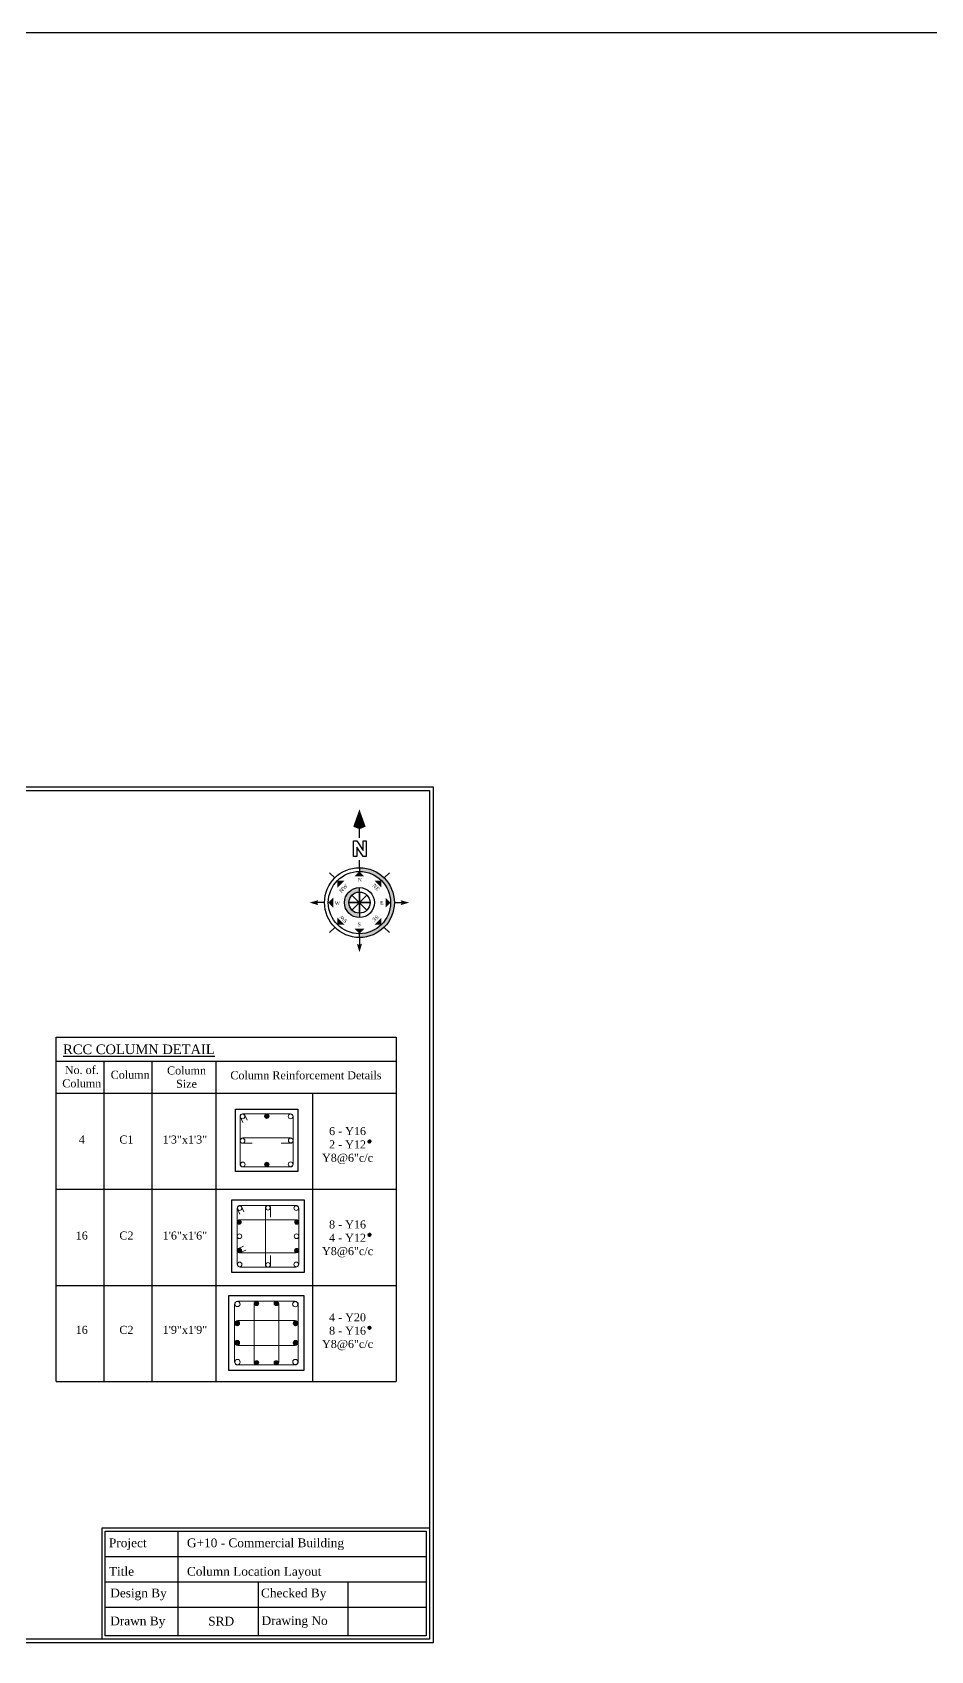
# Model space of a CAD drawing. Header units: feet. Extents: x 36263 to 96584, y 7663 to 35885.
# Drawn here: x 43126 to 44472, y 16771 to 19198 of the extents above; entities that cross this region are included whole.
import ezdxf
from ezdxf.enums import TextEntityAlignment as Align

# ---------------------------------------------------------------- set-up
doc = ezdxf.new("R2010")
doc.units = ezdxf.units.FT
for name, color, linetype in [('3', 3, 'Continuous'), ('reinf', 8, 'Continuous'), ('ST DIM', 11, 'Continuous'), ('ST TABLE', 2, 'Continuous'), ('ST TEX', 3, 'Continuous')]:
    doc.layers.add(name, color=color, linetype=linetype)
doc.layers.add('Column', color=1, linetype='Continuous', lineweight=15)
doc.layers.add('Hatch', color=9, linetype='Continuous', lineweight=9)
doc.styles.add('RomanS', font='times.ttf')
pattern_1 = [(315, (925.8517, 1211.4126), (0.898025612, 0.898025612), [])]
pattern_2 = [(315, (2180.0822, 1778.1768), (0.870186818, 0.870186818), [])]
pattern_3 = [(315, (632.4093, 1066.9835), (0.898025612, 0.898025612), [])]
pattern_4 = [(315, (915.8589, 1066.9835), (0.898025612, 0.898025612), [])]

# ---------------------------------------------------------------- blocks, each defined once
blk = doc.blocks.new('upnorth')
at = {"linetype": 'ByBlock', "lineweight": -2}
h = blk.add_hatch(color=0, dxfattribs=at)
h.paths.add_polyline_path([(-8405.4, -28927), (-8405.4, -28930.4, 1), (-8405.4, -28869.7), (-8405.4, -28873, -1)])
h.paths.add_polyline_path([(-8405.4, -28890.9), (-8405.4, -28887.1, 1), (-8405.4, -28913), (-8405.4, -28909.2, -1)])
at = {"color": 0, "linetype": 'ByBlock', "lineweight": -2}
for p, q in [((-8405.4, -28843.8), (-8405.4, -28836.3)), ((-8426.8, -28878.6), (-8431.4, -28874.1)), ((-8405.4, -28869.7), (-8405.4, -28863.3)), ((-8405.4, -28869.7), (-8405.4, -28873)), ((-8384, -28878.6), (-8379.4, -28874.1)), ((-8405.4, -28890.9), (-8405.4, -28887.1)), ((-8435.7, -28900), (-8442.1, -28900)), ((-8414.6, -28900), (-8396.2, -28900)), ((-8396.2, -28900), (-8414.6, -28900)), ((-8411.9, -28906.5), (-8398.9, -28893.5)), ((-8398.9, -28906.5), (-8411.9, -28893.5)), ((-8398.9, -28893.5), (-8411.9, -28906.5)), ((-8411.9, -28893.5), (-8398.9, -28906.5)), ((-8405.4, -28909.2), (-8405.4, -28890.9)), ((-8405.4, -28890.9), (-8405.4, -28909.2)), ((-8375.1, -28900), (-8368.7, -28900)), ((-8405.4, -28909.2), (-8405.4, -28913)), ((-8426.8, -28921.5), (-8431.4, -28926)), ((-8405.4, -28930.4), (-8405.4, -28927)), ((-8405.4, -28930.4), (-8405.4, -28936.8)), ((-8384, -28921.5), (-8379.4, -28926))]:
    blk.add_line(p, q, dxfattribs=at)
blk.add_lwpolyline([(-8410.5, -28860.1), (-8410.5, -28846.5), (-8407.8, -28846.5), (-8402.3, -28854.7), (-8402.3, -28846.5), (-8399.6, -28846.5), (-8399.6, -28860.1), (-8402.3, -28860.1), (-8407.8, -28852), (-8407.8, -28860.1)], close=True, dxfattribs=at)
for radius in [30.3, 27, 13, 9.17]:
    blk.add_circle((-8405.4, -28900), radius, dxfattribs=at)
for points in [[(-8405.4, -28819), (-8410.8, -28834.1), (-8405.4, -28836.3)], [(-8405.4, -28836.3), (-8400, -28834.1), (-8405.4, -28819)], [(-8405.4, -28873), (-8401.1, -28877.3), (-8409.7, -28877.3)], [(-8424.5, -28880.9), (-8418.4, -28880.9), (-8424.5, -28887)], [(-8386.3, -28880.9), (-8386.3, -28887), (-8392.4, -28880.9)], [(-8448.6, -28900), (-8441.1, -28897.9), (-8442.1, -28900)], [(-8441.1, -28902.2), (-8442.1, -28900), (-8448.6, -28900)], [(-8432.4, -28900), (-8428.1, -28895.7), (-8428.1, -28904.4)], [(-8378.4, -28900), (-8382.7, -28904.4), (-8382.7, -28895.7)], [(-8369.7, -28897.9), (-8368.7, -28900), (-8362.2, -28900)], [(-8362.2, -28900), (-8369.7, -28902.2), (-8368.7, -28900)], [(-8424.5, -28919.1), (-8424.5, -28913), (-8418.4, -28919.1)], [(-8386.3, -28919.1), (-8392.4, -28919.1), (-8386.3, -28913)], [(-8405.4, -28927), (-8409.7, -28922.7), (-8401.1, -28922.7)], [(-8405.4, -28943.2), (-8407.6, -28935.7), (-8405.4, -28936.8)], [(-8403.2, -28935.7), (-8405.4, -28936.8), (-8405.4, -28943.2)]]:
    blk.add_solid(points, dxfattribs=at)
at = {"color": 0, "linetype": 'ByBlock', "lineweight": -2, "style": 'RomanS'}
for s, rotation, p in [('NW', 45, (-8418.1, -28888.8)), ('NE', 315, (-8392.1, -28887.8)), ('SW', 135, (-8418.2, -28913.1)), ('SE', 225, (-8392.7, -28912.6))]:
    blk.add_text(s, height=3.24, rotation=rotation, dxfattribs=at).set_placement(p, align=Align.CENTER)
for s, p in [('N', (-8404.9, -28881.9)), ('W', (-8424.6, -28902)), ('E', (-8385.9, -28901.8)), ('S', (-8405.6, -28920.5))]:
    blk.add_text(s, height=3.24, dxfattribs=at).set_placement(p, align=Align.CENTER)

msp = doc.modelspace()

# ---------------------------------------------------------------- hatches: boundary and pattern name
at = {"layer": 'Hatch', "lineweight": 9, "transparency": 33554505}
h = msp.add_hatch(dxfattribs=at)
h.set_pattern_fill('ANSI31', color=253, scale=0.4, angle=-90)
h.set_pattern_definition(pattern_1)
h.paths.add_polyline_path([(43473.62, 17572.8, 1), (43480.39, 17572.8, 1)])
h = msp.add_hatch(dxfattribs=at)
h.set_pattern_fill('ANSI31', color=253, scale=0.2916, angle=-90)
h.set_pattern_definition([(315, (12611.06845, 5660.17495), (0.65466067, 0.65466067), [])])
h.paths.add_polyline_path([(43633.33, 17534.67, 1), (43628.39, 17534.67, 1)])
h = msp.add_hatch(dxfattribs=at)
h.set_pattern_fill('ANSI31', color=253, scale=0.4, angle=-90)
h.set_pattern_definition(pattern_1)
h.paths.add_polyline_path([(43480.39, 17500.16, 1), (43473.62, 17500.16, 1)])
h = msp.add_hatch(dxfattribs=at)
h.set_pattern_fill('ANSI31', color=253, scale=0.3876, angle=-90)
h.set_pattern_definition(pattern_2)
h.paths.add_polyline_path([(43438.78, 17413.83, 1), (43432.56, 17413.83, 1)])
h = msp.add_hatch(dxfattribs=at)
h.set_pattern_fill('ANSI31', color=253, scale=0.3876, angle=-90)
h.set_pattern_definition(pattern_2)
h.paths.add_polyline_path([(43525.12, 17413.83, 1), (43518.9, 17413.83, 1)])
h = msp.add_hatch(dxfattribs=at)
h.set_pattern_fill('ANSI31', color=253, scale=0.2916, angle=-90)
h.set_pattern_definition([(315, (12611.06845, 5520.1798), (0.65466067, 0.65466067), [])])
h.paths.add_polyline_path([(43633.33, 17394.68, 1), (43628.39, 17394.68, 1)])
h = msp.add_hatch(dxfattribs=at)
h.set_pattern_fill('ANSI31', color=253, scale=0.3876, angle=-90)
h.set_pattern_definition([(315, (2209.0198, 1735.6668), (0.870186818, 0.870186818), [])])
h.paths.add_polyline_path([(43439.14, 17371.32, 1), (43432.93, 17371.32, 1)])
h = msp.add_hatch(dxfattribs=at)
h.set_pattern_fill('ANSI31', color=253, scale=0.3876, angle=-90)
h.set_pattern_definition([(315, (2208.402, 1735.7309), (0.870186818, 0.870186818), [])])
h.paths.add_polyline_path([(43518.61, 17371.38, 1), (43524.83, 17371.38, 1)])
h = msp.add_hatch(dxfattribs=at)
h.set_pattern_fill('ANSI31', color=253, scale=0.4, angle=-90)
h.set_pattern_definition(pattern_4)
h.paths.add_polyline_path([(43465.01, 17291.95, 1), (43458.59, 17291.95, 1)])
h = msp.add_hatch(dxfattribs=at)
h.set_pattern_fill('ANSI31', color=253, scale=0.4, angle=-90)
h.set_pattern_definition(pattern_4)
h.paths.add_polyline_path([(43494.49, 17291.95, 1), (43488.08, 17291.95, 1)])
h = msp.add_hatch(dxfattribs=at)
h.set_pattern_fill('ANSI31', color=253, scale=0.4, angle=-90)
h.set_pattern_definition(pattern_3)
h.paths.add_polyline_path([(43436.25, 17262.12, 1), (43429.12, 17262.12, 1)])
h = msp.add_hatch(dxfattribs=at)
h.set_pattern_fill('ANSI31', color=253, scale=0.4, angle=-90)
h.set_pattern_definition(pattern_3)
h.paths.add_polyline_path([(43516.67, 17262.12, 1), (43523.8, 17262.12, 1)])
h = msp.add_hatch(dxfattribs=at)
h.set_pattern_fill('ANSI31', color=253, scale=0.2916, angle=-90)
h.set_pattern_definition([(315, (12611.06845, 5380.8983), (0.65466067, 0.65466067), [])])
h.paths.add_polyline_path([(43633.33, 17255.4, 1), (43628.39, 17255.4, 1)])
h = msp.add_hatch(dxfattribs=at)
h.set_pattern_fill('ANSI31', color=253, scale=0.4, angle=-90)
h.set_pattern_definition(pattern_3)
h.paths.add_polyline_path([(43436.25, 17232.9, 1), (43429.12, 17232.9, 1)])
h = msp.add_hatch(dxfattribs=at)
h.set_pattern_fill('ANSI31', color=253, scale=0.4, angle=-90)
h.set_pattern_definition(pattern_3)
h.paths.add_polyline_path([(43523.8, 17232.9, 1), (43516.67, 17232.9, 1)])
h = msp.add_hatch(dxfattribs=at)
h.set_pattern_fill('ANSI31', color=253, scale=0.4, angle=-90)
h.set_pattern_definition(pattern_4)
h.paths.add_polyline_path([(43465.01, 17202.85, 1), (43458.59, 17202.85, 1)])
h = msp.add_hatch(dxfattribs=at)
h.set_pattern_fill('ANSI31', color=253, scale=0.4, angle=-90)
h.set_pattern_definition(pattern_4)
h.paths.add_polyline_path([(43494.49, 17202.85, 1), (43488.08, 17202.85, 1)])

# ---------------------------------------------------------------- linework, layer by layer
at = {"lineweight": 15}
for p, q in [((43436.44, 17417.35), (43521.24, 17417.35)), ((43436.44, 17367.94), (43521.24, 17367.94)), ((43457.97, 17291.16), (43457.97, 17203.64)), ((43494.95, 17291.16), (43494.95, 17203.64)), ((43433.5, 17266.21), (43519.42, 17266.21)), ((43433.5, 17228.96), (43519.42, 17228.96))]:
    msp.add_line(p, q, dxfattribs=at)
for points in [[(41915.64, 16782.86), (41915.64, 18066.65), (43726.55, 18066.65), (43726.55, 16782.86)], [(41921.34, 16788.56), (41921.34, 18060.95), (43720.85, 18060.95), (43720.85, 16788.56)]]:
    msp.add_lwpolyline(points, close=True)
for points in [[(43441.01, 17576.28), (43512.61, 17576.28, -0.4142136), (43516.61, 17572.28), (43516.61, 17500.68, -0.4142136), (43512.61, 17496.68), (43441.01, 17496.68, -0.4142136), (43437.01, 17500.68), (43437.01, 17572.28, -0.4142136)], [(43437.21, 17438.92), (43520.47, 17438.92, -0.4142136), (43525.12, 17434.27), (43525.12, 17351.01, -0.4142136), (43520.47, 17346.36), (43437.21, 17346.36, -0.4142136), (43432.56, 17351.01), (43432.56, 17434.27, -0.4142136)], [(43433.5, 17295.16), (43519.42, 17295.16, -0.4142136), (43524.22, 17290.36), (43524.22, 17204.44, -0.4142136), (43519.42, 17199.64), (43433.5, 17199.64, -0.4142136), (43428.7, 17204.44), (43428.7, 17290.36, -0.4142136)]]:
    msp.add_lwpolyline(points, format="xyb", close=True, dxfattribs=at)
for points in [[(43441.27, 17563.14), (43437.47, 17571.3, -0.9685153), (43444, 17574.12), (43447.41, 17566.76)], [(43455.07, 17532.05), (43441.01, 17532.05, -0.4142136), (43437.01, 17536.05, -0.4142136), (43441.01, 17540.05), (43512.61, 17540.05, -0.4142136), (43516.61, 17536.05, -0.4142136), (43512.61, 17532.05), (43498.55, 17532.05)], [(43436.84, 17425.84), (43433.16, 17433.74, -0.9685153), (43439.49, 17436.47), (43442.79, 17429.35)], [(43482.72, 17421.42), (43482.72, 17435.05, 0.4142136), (43478.84, 17438.92, 0.4142136), (43474.96, 17435.05), (43474.96, 17350.24, 0.4142136), (43478.84, 17346.36, 0.4142136), (43482.72, 17350.24), (43482.72, 17363.86)], [(43445.43, 17371.88), (43437.53, 17368.2, -0.9685153), (43434.8, 17374.53), (43441.93, 17377.83)]]:
    msp.add_lwpolyline(points, format="xyb", dxfattribs=at)
for centre, radius, start, end in [((43436.44, 17413.47), 3.88, 90, 180), ((43521.24, 17413.47), 3.88, 0, 90), ((43436.44, 17371.81), 3.88, 180, 270), ((43521.24, 17371.81), 3.88, 270, 0), ((43461.97, 17291.16), 4, 90, 180), ((43490.95, 17291.16), 4, 0, 90), ((43433.5, 17261.41), 4.8, 90, 180), ((43519.42, 17261.41), 4.8, 0, 90), ((43433.5, 17233.76), 4.8, 180, 270), ((43519.42, 17233.76), 4.8, 270, 0), ((43461.97, 17203.64), 4, 180, 270), ((43490.95, 17203.64), 4, 270, 0)]:
    msp.add_arc(centre, radius, start, end, dxfattribs=at)
at = {"layer": 'Column'}
for centre, radius in [((43440.83, 17572.48), 3.56), ((43477.01, 17572.8), 3.39), ((43512.79, 17572.48), 3.56), ((43440.74, 17535.97), 3.56), ((43512.92, 17536.15), 3.56), ((43630.86, 17534.67), 2.47), ((43440.98, 17500.46), 3.56), ((43477.01, 17500.16), 3.39), ((43512.81, 17500.56), 3.56), ((43436.42, 17434.89), 3.45), ((43478.84, 17435.47), 3.45), ((43521.26, 17434.89), 3.45), ((43435.67, 17413.83), 3.11), ((43522.01, 17413.83), 3.11), ((43436.01, 17392.64), 3.45), ((43521.67, 17392.64), 3.45), ((43630.86, 17394.68), 2.47), ((43436.04, 17371.32), 3.11), ((43436.44, 17350.44), 3.45), ((43478.84, 17349.82), 3.45), ((43521.24, 17350.44), 3.45), ((43521.72, 17371.38), 3.11), ((43433.04, 17290.99), 3.92), ((43461.8, 17291.95), 3.21), ((43491.28, 17291.95), 3.21), ((43519.66, 17290.69), 3.92), ((43432.68, 17262.12), 3.56), ((43520.23, 17262.12), 3.56), ((43630.86, 17255.4), 2.47), ((43432.68, 17232.9), 3.56), ((43520.23, 17232.9), 3.56), ((43433.15, 17203.98), 3.92), ((43519.83, 17204.13), 3.92), ((43461.8, 17202.85), 3.21), ((43491.28, 17202.85), 3.21)]:
    msp.add_circle(centre, radius, dxfattribs=at)
at = {"layer": 'reinf'}
for points in [[(43430.01, 17583.28), (43523.61, 17583.28), (43523.61, 17489.68), (43430.01, 17489.68)], [(43424.42, 17447.06), (43533.26, 17447.06), (43533.26, 17338.22), (43424.42, 17338.22)], [(43420.3, 17303.56), (43532.62, 17303.56), (43532.62, 17191.24), (43420.3, 17191.24)]]:
    msp.add_lwpolyline(points, close=True, dxfattribs=at)
at = {"layer": 'ST DIM'}
for p, q in [((43475.69, 16950.21), (43475.69, 16950.33)), ((43599.24, 16950.21), (43599.24, 16950.33))]:
    msp.add_line(p, q, dxfattribs=at)
msp.add_lwpolyline([(36262.83, 19198.18), (53143.63, 19198.18), (53143.63, 15540.22), (36262.83, 15540.22)], close=True, dxfattribs=at)
at = {"layer": 'ST TABLE'}
for p, q in [((43161.16, 17691.2), (43670.79, 17691.2)), ((43161.16, 17174.91), (43161.16, 17691.2)), ((43670.79, 17691.2), (43670.79, 17174.91)), ((43161.16, 17655.2), (43670.79, 17655.2)), ((43233.16, 17174.91), (43233.16, 17655.2)), ((43305.16, 17174.91), (43305.16, 17655.2)), ((43401.16, 17174.91), (43401.16, 17655.2)), ((43161.16, 17607.2), (43670.79, 17607.2)), ((43546.08, 17174.91), (43546.08, 17607.2)), ((43161.16, 17463.2), (43670.79, 17463.2)), ((43161.16, 17318.91), (43670.79, 17318.91)), ((43161.16, 17174.91), (43670.79, 17174.91))]:
    msp.add_line(p, q, dxfattribs=at)
at = {"layer": 'ST TEX', "color": 3, "lineweight": -3}
for p, q in [((43234.92, 16793.31), (43234.92, 16950.21)), ((43234.92, 16950.21), (43716.1, 16950.21)), ((43344.22, 16793.31), (43344.22, 16950.21)), ((43716.1, 16950.21), (43716.1, 16793.31)), ((43716.1, 16912.11), (43234.92, 16912.11)), ((43716.1, 16874.1), (43234.92, 16874.1)), ((43464.65, 16793.31), (43464.65, 16874.1)), ((43599.24, 16793.31), (43599.24, 16874.1)), ((43716.1, 16836.08), (43234.92, 16836.08)), ((43716.1, 16793.31), (43234.92, 16793.31))]:
    msp.add_line(p, q, dxfattribs=at)
msp.add_lwpolyline([(43720.85, 16788.56), (43230.17, 16788.56), (43230.17, 16955.34), (43720.85, 16955.34)], close=True, dxfattribs=at)

# ---------------------------------------------------------------- block references
at = {"layer": '3', "color": 0, "xscale": 1.728, "yscale": 1.728, "zscale": 1.728}
msp.add_blockref('upnorth', (58140.43, 67832.25), dxfattribs=at)

# ---------------------------------------------------------------- texts
at = {"layer": 'ST TEX', "color": 3, "lineweight": -3, "attachment_point": 1, "style": 'RomanS'}
for s, width, gutter_width, insert, char_height in [('\\pxi-3,l4,t4;{\\LRCC COLUMN DETAIL}', 237.4673, 12.5, (43157.46, 17680.25), 14.4), ('\\pxqc;No. of. Column', 87.2439, 12.5, (43156.18, 17647.98), 12), ('\\pxqc;Column\\PSize', 87.2439, 12.5, (43313.14, 17647.32), 12), ('Column', 87.2439, 12.5, (43243.11, 17640.92), 12), ('\\pxqc;Column Reinforcement Details', 239.3997, 12.5, (43415.97, 17640.07), 12), ('\\pxqc;6 - Y16\\P2 - Y12\\PY8@6"c/c ', 87.2439, 12.5, (43554.42, 17556.38), 12), ('\\pxqc;4', 87.2439, 12.5, (43156.18, 17543.74), 12), ('\\pxqc;C1', 87.2439, 12.5, (43223.08, 17543.74), 12), ('\\pxqc;1\'3"x1\'3"', 87.2439, 12.5, (43310.72, 17543.74), 12), ('\\pxqc;8 - Y16\\P4 - Y12\\PY8@6"c/c ', 87.2439, 12.5, (43554.42, 17416.38), 12), ('\\pxqc;16', 87.2439, 12.5, (43156.18, 17399.74), 12), ('\\pxqc;C2', 87.2439, 12.5, (43223.08, 17399.74), 12), ('\\pxqc;1\'6"x1\'6"', 87.2439, 12.5, (43310.72, 17399.74), 12), ('\\pxqc;16', 87.2439, 12.5, (43156.18, 17258.28), 12), ('\\pxqc;C2', 87.2439, 12.5, (43223.08, 17258.28), 12), ('\\pxqc,t3;1\'9"x1\'9"', 87.2439, 12.5, (43310.72, 17258.28), 12), ('\\pxqc;4 - Y20\\P8 - Y16\\PY8@6"c/c ', 87.2439, 12.5, (43554.42, 17277.1), 12), ('Project', 53.8101, 47.52, (43240.48, 16939.45), 13.2), ('G+10 - Commercial Building', 364.5232, 47.52, (43357.39, 16939.45), 13.2), ('Title', 53.8101, 47.52, (43240.48, 16896.68), 13.2), ('Column Location Layout', 364.5232, 47.52, (43357.39, 16896.68), 13.2), ('Design By', 147.5749, 47.52, (43242.44, 16864.24), 13.2), ('Checked By', 147.5749, 47.52, (43468.4, 16864.24), 13.2), ('Drawn By', 147.5749, 47.52, (43242.44, 16822.35), 13.2), ('SRD', 147.5749, 47.52, (43389.32, 16822.01), 13.2), ('Drawing No', 147.5749, 47.52, (43469.19, 16822.86), 13.2)]:
    msp.add_mtext_dynamic_manual_height_columns(s, width=width, gutter_width=gutter_width, heights=[0], dxfattribs=dict(at, insert=insert, char_height=char_height))

doc.saveas('drawing.dxf')
